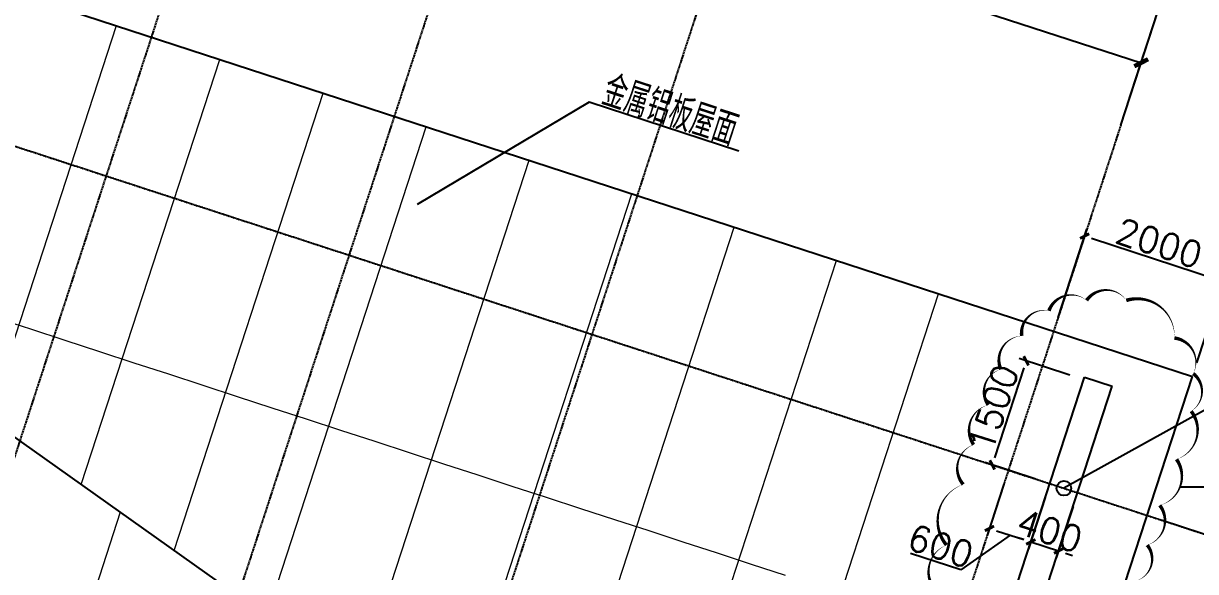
# Model space of a CAD drawing. Header units: millimetres. Extents: x 11677979 to 24947533, y -12764720 to -6308891.
# Drawn here: x 11863345 to 11879402, y -6328303 to -6320798 of the extents above; entities that cross this region are included whole.
import ezdxf
from ezdxf.enums import TextEntityAlignment as Align

# ---------------------------------------------------------------- set-up
doc = ezdxf.new("R2010")
doc.units = ezdxf.units.MM
doc.header["$LTSCALE"] = 10
for name, pattern in [('A2-RG-AXIS$0$CENTER', [2, 1.25, -0.25, 0.25, -0.25]), ('A2-RG-AXIS$0$DOTE', [2.42, 2, -0.2, 0.02, -0.2]), ('A2-RI-F4$0$A2-RG-AXIS$0$CENTER', [2, 1.25, -0.25, 0.25, -0.25]), ('A2-RI-F4$0$A2-RG-AXIS$0$DOTE', [2.42, 2, -0.2, 0.02, -0.2])]:
    doc.linetypes.add(name, pattern=pattern)
for name, color, linetype in [('A2-RG-AXIS$0$A-AXIS', 1, 'Continuous'), ('A2-RG-AXIS$0$A-DIMS-100', 1, 'Continuous'), ('A2-RG-AXIS$0$A-GRID', 1, 'A2-RG-AXIS$0$CENTER'), ('A2-RI-F4$0$$10$A-DIMS-100', 1, 'Continuous'), ('A2-RI-F4$0$$9$$34$A-DIMS-100', 1, 'Continuous'), ('A2-RI-F4$0$A-ROOF-DRAN', 175, 'Continuous'), ('A2-RI-F4$0$A-ROOF-EDGE', 2, 'Continuous'), ('A2-RI-F4$0$A-SYMB', 4, 'Continuous'), ('A2-RI-F4$0$A-SYMB-AREA', 4, 'Continuous'), ('A2-RI-F4$0$A-SYMB-NAME', 4, 'Continuous'), ('A2-RI-F4$0$A2-RG-AXIS$0$A-AXIS', 1, 'Continuous'), ('A2-RI-F4$0$A2-RG-AXIS$0$A-DIMS-100', 1, 'Continuous'), ('A2-RI-F4$0$A2-RG-AXIS$0$A-GRID', 1, 'A2-RI-F4$0$A2-RG-AXIS$0$CENTER')]:
    doc.layers.add(name, color=color, linetype=linetype)
doc.layers.add('A2-RI-F4$0$A-ROOF-PATT', color=8, linetype='Continuous', lineweight=13)
doc.styles.add('A2-RG-AXIS$0$XD2008', font='hzs.shx', dxfattribs={"width": 0.7, "bigfont": 'hztxt.shx'})
doc.styles.add('A2-RI-F4$0$A2-RG-AXIS$0$XD2008', font='hzs.shx', dxfattribs={"width": 0.7, "bigfont": 'hztxt.shx'})
doc.styles.add('A2-RI-F4$0$ECADI', font='hzs.shx', dxfattribs={"width": 0.7, "bigfont": 'hztxt.shx'})
doc.styles.get("Standard").update_dxf_attribs({"font": 'txt', "bigfont": 'gbcbig.shx'})
doc.dimstyles.new('A2-RG-AXIS$0$XD150$0', dxfattribs={"dimscale": 150, "dimtxt": 2.5, "dimasz": 1, "dimexe": 1, "dimexo": 2, "dimgap": 0.5, "dimtad": 1, "dimdec": 0, "dimdsep": 46, "dimtxsty": 'A2-RG-AXIS$0$XD2008', "dimblk": 'A2-RG-AXIS$0$_ArchTick', "dimcen": 2.5, "dimclrt": 4, "dimaunit": 1, "dimadec": 0, "dimazin": 0, "dimtfac": 1, "dimtdec": 0, "dimtmove": 2, "dimatfit": 3, "dimfxl": 0, "dimtolj": 1, "dimtzin": 0, "dimarcsym": 0})
doc.dimstyles.new('A2-RI-F4$0$$0$$0$XD100$0', dxfattribs={"dimscale": 100, "dimtxt": 3.5, "dimasz": 1, "dimexe": 1, "dimexo": 2, "dimgap": 0.5, "dimtad": 1, "dimdec": 0, "dimdsep": 46, "dimtxsty": 'Standard', "dimblk1": 'A2-RI-F4$0$$9$$20$_ArchTick', "dimblk2": 'A2-RI-F4$0$$9$$20$_ArchTick', "dimsah": 1, "dimcen": 2.5, "dimclrt": 4, "dimaunit": 1, "dimadec": 0, "dimazin": 0, "dimtfac": 1, "dimtdec": 0, "dimtix": 1, "dimtmove": 2, "dimatfit": 3, "dimfxl": 0, "dimtolj": 1, "dimtzin": 0, "dimarcsym": 0})
doc.dimstyles.new('A2-RI-F4$0$$1$XD100$0', dxfattribs={"dimscale": 100, "dimtxt": 3.5, "dimasz": 1, "dimexe": 1, "dimexo": 2, "dimgap": 0.5, "dimtad": 1, "dimdec": 0, "dimdsep": 46, "dimtxsty": 'Standard', "dimblk1": 'A2-RI-F4$0$$11$_ArchTick', "dimblk2": 'A2-RI-F4$0$$11$_ArchTick', "dimsah": 1, "dimcen": 2.5, "dimclrt": 4, "dimaunit": 1, "dimadec": 0, "dimazin": 0, "dimtfac": 1, "dimtdec": 0, "dimtix": 1, "dimtmove": 1, "dimatfit": 3, "dimfxl": 0, "dimtolj": 1, "dimtzin": 0, "dimarcsym": 0})
doc.dimstyles.new('A2-RI-F4$0$A2-RG-AXIS$0$XD150$0', dxfattribs={"dimscale": 150, "dimtxt": 2.5, "dimasz": 1, "dimexe": 1, "dimexo": 2, "dimgap": 0.5, "dimtad": 1, "dimdec": 0, "dimdsep": 46, "dimtxsty": 'A2-RI-F4$0$A2-RG-AXIS$0$XD2008', "dimblk": 'A2-RI-F4$0$A2-RG-AXIS$0$_ArchTick', "dimcen": 2.5, "dimclrt": 4, "dimaunit": 1, "dimadec": 0, "dimazin": 0, "dimtfac": 1, "dimtdec": 0, "dimtmove": 2, "dimatfit": 3, "dimfxl": 0, "dimtolj": 1, "dimtzin": 0, "dimarcsym": 0})

# ---------------------------------------------------------------- blocks, each defined once
blk = doc.blocks.new('A2-RG-AXIS$0$_ArchTick')
at = {"color": 0, "linetype": 'ByBlock', "const_width": 0.4}
blk.add_lwpolyline([(-0.5, -0.5), (0.5, 0.5)], dxfattribs=at)
blk = doc.blocks.new('*D489')
at = {"layer": 'A2-RG-AXIS$0$A-DIMS-100', "color": 0, "lineweight": -2, "transparency": 16777216}
for p, q in [((11872766, -6320047), (11872999, -6319334)), ((11872952, -6319476), (11878657, -6321336)), ((11878471, -6321906), (11878703, -6321193))]:
    blk.add_line(p, q, dxfattribs=at)
at = {"layer": 'Defpoints', "color": 0, "transparency": 16777216}
for p in [(11872673, -6320332), (11878657, -6321336), (11878378, -6322191)]:
    blk.add_point(p, dxfattribs=at)
at = {"layer": 'A2-RG-AXIS$0$A-DIMS-100', "color": 0, "lineweight": -2, "transparency": 16777216, "xscale": 150, "yscale": 150, "zscale": 150}
for p, rotation in [((11872952, -6319476), 161.9467459168328), ((11878657, -6321336), 341.9467459168328)]:
    blk.add_blockref('A2-RG-AXIS$0$_ArchTick', p, dxfattribs=dict(at, rotation=rotation))
at = {"layer": 'A2-RG-AXIS$0$A-DIMS-100', "color": 4, "transparency": 16777216, "insert": (11875886, -6320156), "char_height": 375, "attachment_point": 5, "rotation": 341.9467, "style": 'A2-RG-AXIS$0$XD2008'}
blk.add_mtext('\\A1;6000', dxfattribs=at)
blk = doc.blocks.new('*D490')
at = {"layer": 'A2-RG-AXIS$0$A-DIMS-100', "color": 0, "lineweight": -2, "transparency": 16777216}
for p, q in [((11848046, -6311989), (11848557, -6310420)), ((11848511, -6310563), (11878936, -6320480)), ((11878471, -6321906), (11878982, -6320337))]:
    blk.add_line(p, q, dxfattribs=at)
at = {"layer": 'Defpoints', "color": 0, "transparency": 16777216}
for p in [(11847953, -6312274), (11878936, -6320480), (11878378, -6322191)]:
    blk.add_point(p, dxfattribs=at)
at = {"layer": 'A2-RG-AXIS$0$A-DIMS-100', "color": 0, "lineweight": -2, "transparency": 16777216, "xscale": 150, "yscale": 150, "zscale": 150}
for p, rotation in [((11848511, -6310563), 161.9470385083665), ((11878936, -6320480), 341.9470385083665)]:
    blk.add_blockref('A2-RG-AXIS$0$_ArchTick', p, dxfattribs=dict(at, rotation=rotation))
at = {"layer": 'A2-RG-AXIS$0$A-DIMS-100', "color": 4, "transparency": 16777216, "insert": (11863805, -6315272), "char_height": 375, "attachment_point": 5, "rotation": 341.947, "style": 'A2-RG-AXIS$0$XD2008'}
blk.add_mtext('\\A1;32000', dxfattribs=at)
blk = doc.blocks.new('A2-RI-F4$0$A2-RG-AXIS$0$_ArchTick')
at = {"color": 0, "linetype": 'ByBlock', "const_width": 0.4}
blk.add_lwpolyline([(-0.5, -0.5), (0.5, 0.5)], dxfattribs=at)
blk = doc.blocks.new('*D1014')
at = {"layer": 'A2-RI-F4$0$A2-RG-AXIS$0$A-DIMS-100', "color": 0, "lineweight": -2, "transparency": 16777216}
for p, q in [((11872766, -6320047), (11872999, -6319334)), ((11872952, -6319476), (11878657, -6321336)), ((11878471, -6321906), (11878703, -6321193))]:
    blk.add_line(p, q, dxfattribs=at)
at = {"layer": 'Defpoints', "color": 0, "transparency": 16777216}
for p in [(11872673, -6320332), (11878657, -6321336), (11878378, -6322191)]:
    blk.add_point(p, dxfattribs=at)
at = {"layer": 'A2-RI-F4$0$A2-RG-AXIS$0$A-DIMS-100', "color": 0, "lineweight": -2, "transparency": 16777216, "xscale": 150, "yscale": 150, "zscale": 150}
for p, rotation in [((11872952, -6319476), 161.9467459168328), ((11878657, -6321336), 341.9467459168328)]:
    blk.add_blockref('A2-RI-F4$0$A2-RG-AXIS$0$_ArchTick', p, dxfattribs=dict(at, rotation=rotation))
at = {"layer": 'A2-RI-F4$0$A2-RG-AXIS$0$A-DIMS-100', "color": 4, "transparency": 16777216, "insert": (11875886, -6320156), "char_height": 375, "attachment_point": 5, "rotation": 341.9467, "style": 'A2-RI-F4$0$A2-RG-AXIS$0$XD2008'}
blk.add_mtext('\\A1;6000', dxfattribs=at)
blk = doc.blocks.new('*D1015')
at = {"layer": 'A2-RI-F4$0$A2-RG-AXIS$0$A-DIMS-100', "color": 0, "lineweight": -2, "transparency": 16777216}
for p, q in [((11848046, -6311989), (11848557, -6310420)), ((11848511, -6310563), (11878936, -6320480)), ((11878471, -6321906), (11878982, -6320337))]:
    blk.add_line(p, q, dxfattribs=at)
at = {"layer": 'Defpoints', "color": 0, "transparency": 16777216}
for p in [(11847953, -6312274), (11878936, -6320480), (11878378, -6322191)]:
    blk.add_point(p, dxfattribs=at)
at = {"layer": 'A2-RI-F4$0$A2-RG-AXIS$0$A-DIMS-100', "color": 0, "lineweight": -2, "transparency": 16777216, "xscale": 150, "yscale": 150, "zscale": 150}
for p, rotation in [((11848511, -6310563), 161.9470385083665), ((11878936, -6320480), 341.9470385083665)]:
    blk.add_blockref('A2-RI-F4$0$A2-RG-AXIS$0$_ArchTick', p, dxfattribs=dict(at, rotation=rotation))
at = {"layer": 'A2-RI-F4$0$A2-RG-AXIS$0$A-DIMS-100', "color": 4, "transparency": 16777216, "insert": (11863805, -6315272), "char_height": 375, "attachment_point": 5, "rotation": 341.947, "style": 'A2-RI-F4$0$A2-RG-AXIS$0$XD2008'}
blk.add_mtext('\\A1;32000', dxfattribs=at)
blk = doc.blocks.new('A2-RI-F4$0$5erhfh')
at = {"layer": 'A2-RI-F4$0$A-SYMB-AREA', "style": 'A2-RI-F4$0$ECADI', "width": 0.7}
blk.add_attdef('340M2', text='', height=2.5, dxfattribs=at).set_placement((0, 1.25), align=Align.MIDDLE_LEFT)
at = {"layer": 'A2-RI-F4$0$A-SYMB-NAME', "style": 'A2-RI-F4$0$ECADI', "width": 0.7}
blk.add_attdef('CHINESENAME', (-12.29, 3.09), '', height=4.5, dxfattribs=at)
blk = doc.blocks.new('A2-RI-F4$0$$9$$20$_ArchTick')
at = {"color": 0, "linetype": 'ByBlock', "const_width": 0.4}
blk.add_lwpolyline([(-0.5, -0.5), (0.5, 0.5)], dxfattribs=at)
blk = doc.blocks.new('*D523')
at = {"layer": 'A2-RI-F4$0$$9$$34$A-DIMS-100', "color": 0, "lineweight": -2, "transparency": 16777216}
for p, q in [((11877520, -6324823), (11877914, -6323614)), ((11877978, -6323740), (11879690, -6324298)), ((11879422, -6325443), (11879816, -6324234))]:
    blk.add_line(p, q, dxfattribs=at)
at = {"layer": 'Defpoints', "color": 0, "transparency": 16777216}
for p in [(11879785, -6324329), (11877458, -6325013), (11879360, -6325633)]:
    blk.add_point(p, dxfattribs=at)
at = {"layer": 'A2-RI-F4$0$$9$$34$A-DIMS-100', "color": 0, "lineweight": -2, "transparency": 16777216, "xscale": 100, "yscale": 100, "zscale": 100}
for p, rotation in [((11877883, -6323709), 161.9467563309117), ((11879785, -6324329), 341.9467563309116)]:
    blk.add_blockref('A2-RI-F4$0$$9$$20$_ArchTick', p, dxfattribs=dict(at, rotation=rotation))
at = {"layer": 'A2-RI-F4$0$$9$$34$A-DIMS-100', "color": 4, "transparency": 16777216, "insert": (11878904, -6323805), "char_height": 350, "attachment_point": 5, "rotation": 341.9468}
blk.add_mtext('\\A1;2000', dxfattribs=at)
blk = doc.blocks.new('*D526')
at = {"layer": 'A2-RI-F4$0$$9$$34$A-DIMS-100', "color": 0, "lineweight": -2, "transparency": 16777216}
for p, q in [((11879550, -6325695), (11880833, -6326113)), ((11880707, -6326177), (11880149, -6327889)), ((11878930, -6327596), (11880214, -6328015))]:
    blk.add_line(p, q, dxfattribs=at)
at = {"layer": 'Defpoints', "color": 0, "transparency": 16777216}
for p in [(11879360, -6325633), (11878740, -6327534), (11880118, -6327984)]:
    blk.add_point(p, dxfattribs=at)
at = {"layer": 'A2-RI-F4$0$$9$$34$A-DIMS-100', "color": 0, "lineweight": -2, "transparency": 16777216, "xscale": 100, "yscale": 100, "zscale": 100}
for p, rotation in [((11880738, -6326082), 71.94704049334288), ((11880118, -6327984), 251.9470404933429)]:
    blk.add_blockref('A2-RI-F4$0$$9$$20$_ArchTick', p, dxfattribs=dict(at, rotation=rotation))
at = {"layer": 'A2-RI-F4$0$$9$$34$A-DIMS-100', "color": 4, "transparency": 16777216, "insert": (11880214, -6326963), "char_height": 350, "attachment_point": 5, "rotation": 71.947}
blk.add_mtext('\\A1;2000', dxfattribs=at)
blk = doc.blocks.new('A2-RI-F4$0$$11$_ArchTick')
at = {"color": 0, "linetype": 'ByBlock', "const_width": 0.4}
blk.add_lwpolyline([(-0.5, -0.5), (0.5, 0.5)], dxfattribs=at)
blk = doc.blocks.new('*D534')
at = {"layer": 'A2-RI-F4$0$$10$A-DIMS-100', "color": 0, "lineweight": -2, "transparency": 16777216}
for p, q in [((11876777, -6327105), (11876548, -6327807)), ((11877343, -6327289), (11877114, -6327992)), ((11876862, -6327805), (11876189, -6328281)), ((11876674, -6327743), (11877050, -6327866)), ((11876189, -6328281), (11875495, -6328055))]:
    blk.add_line(p, q, dxfattribs=at)
at = {"layer": 'Defpoints', "color": 0, "transparency": 16777216}
for p in [(11876839, -6326915), (11877405, -6327099), (11877145, -6327897)]:
    blk.add_point(p, dxfattribs=at)
at = {"layer": 'A2-RI-F4$0$$10$A-DIMS-100', "color": 0, "lineweight": -2, "transparency": 16777216, "xscale": 100, "yscale": 100, "zscale": 100}
for p, rotation in [((11876579, -6327712), 161.9473330750749), ((11877145, -6327897), 341.9473330750749)]:
    blk.add_blockref('A2-RI-F4$0$$11$_ArchTick', p, dxfattribs=dict(at, rotation=rotation))
at = {"layer": 'A2-RI-F4$0$$10$A-DIMS-100', "color": 4, "transparency": 16777216, "insert": (11875911, -6327954), "char_height": 350, "attachment_point": 5, "rotation": 341.9473}
blk.add_mtext('\\A1;600', dxfattribs=at)
blk = doc.blocks.new('*D535')
at = {"layer": 'A2-RI-F4$0$$10$A-DIMS-100', "color": 0, "lineweight": -2, "transparency": 16777216}
for p, q in [((11877343, -6327289), (11877114, -6327992)), ((11877724, -6327413), (11877495, -6328116)), ((11877050, -6327866), (11876955, -6327835)), ((11877145, -6327897), (11877526, -6328021)), ((11877621, -6328052), (11877716, -6328083))]:
    blk.add_line(p, q, dxfattribs=at)
at = {"layer": 'Defpoints', "color": 0, "transparency": 16777216}
for p in [(11877405, -6327099), (11877786, -6327223), (11877526, -6328021)]:
    blk.add_point(p, dxfattribs=at)
at = {"layer": 'A2-RI-F4$0$$10$A-DIMS-100', "color": 0, "lineweight": -2, "transparency": 16777216, "xscale": 100, "yscale": 100, "zscale": 100}
for p, rotation in [((11877145, -6327897), 341.9470404933575), ((11877526, -6328021), 161.9470404933575)]:
    blk.add_blockref('A2-RI-F4$0$$11$_ArchTick', p, dxfattribs=dict(at, rotation=rotation))
at = {"layer": 'A2-RI-F4$0$$10$A-DIMS-100', "color": 4, "transparency": 16777216, "insert": (11877405, -6327745), "char_height": 350, "attachment_point": 5, "rotation": 341.947}
blk.add_mtext('\\A1;400', dxfattribs=at)
blk = doc.blocks.new('*D538')
at = {"layer": 'A2-RI-F4$0$$10$A-DIMS-100', "color": 0, "lineweight": -2, "transparency": 16777216}
for p, q in [((11877680, -6325612), (11876986, -6325386)), ((11877050, -6325512), (11876648, -6326747)), ((11877215, -6327037), (11876522, -6326811))]:
    blk.add_line(p, q, dxfattribs=at)
at = {"layer": 'Defpoints', "color": 0, "transparency": 16777216}
for p in [(11877870, -6325674), (11876617, -6326842), (11877405, -6327099)]:
    blk.add_point(p, dxfattribs=at)
at = {"layer": 'A2-RI-F4$0$$10$A-DIMS-100', "color": 0, "lineweight": -2, "transparency": 16777216, "xscale": 100, "yscale": 100, "zscale": 100}
for p, rotation in [((11877081, -6325417), 71.94733307498363), ((11876617, -6326842), 251.9473330749837)]:
    blk.add_blockref('A2-RI-F4$0$$11$_ArchTick', p, dxfattribs=dict(at, rotation=rotation))
at = {"layer": 'A2-RI-F4$0$$10$A-DIMS-100', "color": 4, "transparency": 16777216, "insert": (11876635, -6326060), "char_height": 350, "attachment_point": 5, "rotation": 71.9473}
blk.add_mtext('\\A1;1500', dxfattribs=at)
blk = doc.blocks.new('A2-RG-AXIS')
at = {"layer": 'A2-RG-AXIS$0$A-AXIS'}
blk.add_line((11878377.7, -6322191.3), (11879121.5, -6319909.3), dxfattribs=at)
at = {"layer": 'A2-RG-AXIS$0$A-GRID', "linetype": 'A2-RG-AXIS$0$DOTE'}
for p, q in [((11843136.5, -6315929.7), (11881097.2, -6328302.7)), ((11866017.6, -6318162.5), (11852857, -6358539.7)), ((11869345.5, -6319247.1), (11856184.8, -6359624.4)), ((11872673.2, -6320331.8), (11859512.5, -6360709)), ((11878378.1, -6322191.3), (11865217.4, -6362568.5))]:
    blk.add_line(p, q, dxfattribs=at)
at = {"layer": 'A2-RG-AXIS$0$A-DIMS-100'}
dim = blk.add_aligned_dim(p1=(11847953.1, -6312274.5), p2=(11878378.1, -6322191.3), distance=1800, dimstyle='A2-RG-AXIS$0$XD150$0', dxfattribs=at)
dim.commit()
dim.dimension.update_dxf_attribs({"geometry": '*D490', "text_midpoint": (11863804.8, -6315271.9)})
dim = blk.add_linear_dim(base=(11878657, -6321335.7), p1=(11872673.2, -6320331.8), p2=(11878378.1, -6322191.3), angle=161.94675, dimstyle='A2-RG-AXIS$0$XD150$0', dxfattribs=at)
dim.commit()
dim.dimension.update_dxf_attribs({"geometry": '*D489', "text_midpoint": (11875885.8, -6320156.4)})
blk = doc.blocks.new('A2-RI-F4$0$A2-RG-AXIS')
at = {"layer": 'A2-RI-F4$0$A2-RG-AXIS$0$A-AXIS'}
blk.add_line((11878377.7, -6322191.3), (11879121.5, -6319909.3), dxfattribs=at)
at = {"layer": 'A2-RI-F4$0$A2-RG-AXIS$0$A-GRID', "linetype": 'A2-RI-F4$0$A2-RG-AXIS$0$DOTE'}
for p, q in [((11843136.5, -6315929.7), (11881097.2, -6328302.7)), ((11866017.6, -6318162.5), (11852857, -6358539.7)), ((11869345.5, -6319247.1), (11856184.8, -6359624.4)), ((11872673.2, -6320331.8), (11859512.5, -6360709)), ((11878378.1, -6322191.3), (11865217.4, -6362568.5))]:
    blk.add_line(p, q, dxfattribs=at)
at = {"layer": 'A2-RI-F4$0$A2-RG-AXIS$0$A-DIMS-100'}
dim = blk.add_aligned_dim(p1=(11847953.1, -6312274.5), p2=(11878378.1, -6322191.3), distance=1800, dimstyle='A2-RI-F4$0$A2-RG-AXIS$0$XD150$0', dxfattribs=at)
dim.commit()
dim.dimension.update_dxf_attribs({"geometry": '*D1015', "text_midpoint": (11863804.8, -6315271.9)})
dim = blk.add_linear_dim(base=(11878657, -6321335.7), p1=(11872673.2, -6320331.8), p2=(11878378.1, -6322191.3), angle=161.94675, dimstyle='A2-RI-F4$0$A2-RG-AXIS$0$XD150$0', dxfattribs=at)
dim.commit()
dim.dimension.update_dxf_attribs({"geometry": '*D1014', "text_midpoint": (11875885.8, -6320156.4)})
blk = doc.blocks.new('A2-RI-F4')
at = {"layer": 'A2-RI-F4$0$A-ROOF-DRAN'}
for p, q in [((11874911.7, -6334749.8), (11877880.8, -6325640.3)), ((11877880.8, -6325640.3), (11878261.1, -6325764.2)), ((11875253.4, -6334992), (11878261.1, -6325764.2))]:
    blk.add_line(p, q, dxfattribs=at)
blk.add_circle((11877599.2, -6327162.5), 100, dxfattribs=at)
at = {"layer": 'A2-RI-F4$0$A-ROOF-EDGE'}
for p, q in [((11845084.3, -6314461), (11879359.9, -6325632.9)), ((11851321.7, -6318025.9), (11876111.1, -6335600.1)), ((11871983.1, -6348265), (11879359.9, -6325632.9))]:
    blk.add_line(p, q, dxfattribs=at)
at = {"layer": 'A2-RI-F4$0$A-ROOF-PATT', "lineweight": 9}
for p, q in [((11862864.9, -6326209.3), (11864618.8, -6320828.1)), ((11864138.1, -6327111.9), (11866035.7, -6321290)), ((11865409.2, -6328013), (11867450.2, -6321751)), ((11866677.9, -6328912.5), (11868862.1, -6322211.2)), ((11867944.1, -6329810.1), (11870271.2, -6322670.5)), ((11869207.8, -6330706.1), (11871677.6, -6323128.9)), ((11870469.3, -6331600.4), (11873081.4, -6323586.4)), ((11871728.4, -6332493), (11874482.6, -6324043.2)), ((11872985.2, -6333384), (11875881.2, -6324499)), ((11863444.6, -6324985.9), (11862971.2, -6324831.7)), ((11863917.7, -6325140.1), (11863444.6, -6324985.9)), ((11864390.5, -6325294.3), (11863917.7, -6325140.1)), ((11864863.1, -6325448.3), (11864390.5, -6325294.3)), ((11865335.4, -6325602.2), (11864863.1, -6325448.3)), ((11865807.5, -6325756.1), (11865335.4, -6325602.2)), ((11866279.2, -6325909.9), (11865807.5, -6325756.1)), ((11866750.7, -6326063.5), (11866279.2, -6325909.9)), ((11867221.8, -6326217.1), (11866750.7, -6326063.5)), ((11867692.7, -6326370.6), (11867221.8, -6326217.1)), ((11868163.2, -6326523.9), (11867692.7, -6326370.6)), ((11868633.4, -6326677.2), (11868163.2, -6326523.9)), ((11869103.4, -6326830.4), (11868633.4, -6326677.2)), ((11869573, -6326983.4), (11869103.4, -6326830.4)), ((11870042.3, -6327136.4), (11869573, -6326983.4)), ((11870511.3, -6327289.3), (11870042.3, -6327136.4)), ((11870980.1, -6327442.1), (11870511.3, -6327289.3)), ((11864670.8, -6327489.6), (11857960.8, -6348076.1)), ((11871448.5, -6327594.8), (11870980.1, -6327442.1)), ((11871916.7, -6327747.4), (11871448.5, -6327594.8)), ((11872384.6, -6327899.9), (11871916.7, -6327747.4)), ((11872852.2, -6328052.3), (11872384.6, -6327899.9)), ((11873319.5, -6328204.6), (11872852.2, -6328052.3)), ((11873786.5, -6328356.8), (11873319.5, -6328204.6))]:
    blk.add_line(p, q, dxfattribs=at)
at = {"layer": 'A2-RI-F4$0$A-SYMB'}
for points in [[(11873147.2, -6322548.2), (11871095.1, -6321877.6), (11868737.2, -6323277.7)], [(11883558.1, -6325665.9), (11881506, -6324995.3), (11877599.2, -6327162.5)]]:
    blk.add_lwpolyline(points, dxfattribs=at)
at = {"layer": 'Defpoints', "color": 3}
blk.add_line((11879190.8, -6327140.5), (11894445.6, -6327140.5), dxfattribs=at)
at = {"layer": 'Defpoints'}
for points in [[(11878453.8, -6324589.5, 0, 50, 0.5205671), (11877909.3, -6324589.5, 0, 50, 0.5205671), (11877909.3, -6324589.5, 0, 50, 0.5205671), (11877393.5, -6324732.6, 0, 50, 0.5205671), (11877393.5, -6324732.6, 0, 50, 0.5205671), (11877021, -6325076.3, 0, 50, 0.5205671), (11877021, -6325076.3, 0, 50, 0.5205671), (11876734.5, -6325534.5, 0, 50, 0.5205671), (11876734.5, -6325534.5, 0, 50, 0.5205671), (11876562.6, -6326021.3, 0, 50, 0.5205671), (11876562.6, -6326021.3, 0, 50, 0.5205671), (11876362, -6326565.4, 0, 50, 0.5205671), (11876362, -6326565.4, 0, 50, 0.5205671), (11876218.7, -6327109.5, 0, 50, 0.5205671), (11876218.7, -6327109.5, 0, 50, 0.5205671), (11875989.4, -6327939.9, 0, 50, 0.5205671), (11875989.4, -6327939.9, 0, 50, 0.5205671), (11875846.2, -6328569.9, 0, 50, 0.5205671)], [(11878597, -6328426.7, 0, 50, 0.5205671), (11878740.3, -6327939.9, 0, 50, 0.5205671), (11878740.3, -6327939.9, 0, 50, 0.5205671), (11878912.2, -6327395.8, 0, 50, 0.5205671), (11878912.2, -6327395.8, 0, 50, 0.5205671), (11879141.5, -6326765.8, 0, 50, 0.5205671), (11879141.5, -6326765.8, 0, 50, 0.5205671), (11879342.1, -6326107.2, 0, 50, 0.5205671), (11879342.1, -6326107.2, 0, 50, 0.5205671), (11879370.7, -6325591.7, 0, 50, 0.5205671), (11879370.7, -6325591.7, 0, 50, 0.5205671), (11879112.8, -6325104.9, 0, 50, 0.5205671), (11879112.8, -6325104.9, 0, 50, 0.5205671), (11878453.8, -6324589.5, 0, 0, 0)]]:
    blk.add_lwpolyline(points, format="xyseb", dxfattribs=at)
blk.add_blockref('A2-RI-F4$0$A2-RG-AXIS', (0, 0))
ref = blk.add_blockref('A2-RI-F4$0$5erhfh', (11872311.3, -6322581.2), dxfattribs=dict(xscale=100, yscale=100, zscale=100, rotation=341.9470404933405))
ref.add_attrib('CHINESENAME', '金属铝板屋面', (11871238.3, -6321906.8), dxfattribs={"layer": 'A2-RI-F4$0$A-SYMB-NAME', "height": 450, "rotation": 341.94704, "style": 'A2-RI-F4$0$ECADI', "width": 0.7})
at = {"layer": 'A2-RI-F4$0$$10$A-DIMS-100'}
dim = blk.add_aligned_dim(p1=(11877870, -6325673.5), p2=(11877405.3, -6327099.3), distance=-829.4, dimstyle='A2-RI-F4$0$$1$XD100$0', dxfattribs=at)
dim.commit()
dim.dimension.update_dxf_attribs({"geometry": '*D538', "text_midpoint": (11876635.1, -6326059.7)})
dim = blk.add_linear_dim(base=(11877145.3, -6327896.9), p1=(11876838.5, -6326914.6), p2=(11877405.3, -6327099.3), angle=341.94733, text='600', dimstyle='A2-RI-F4$0$$1$XD100$0', override={"dimblk1": 'A2-RI-F4$0$$11$_ArchTick', "dimblk2": 'A2-RI-F4$0$$11$_ArchTick'}, dxfattribs=at)
dim.commit()
dim.dimension.update_dxf_attribs({"geometry": '*D534', "text_midpoint": (11876141.1, -6328265.5), "dimtype": 129})
dim = blk.add_aligned_dim(p1=(11877405.3, -6327099.3), p2=(11877785.6, -6327223.3), distance=-838.9, dimstyle='A2-RI-F4$0$$1$XD100$0', override={"dimblk1": 'A2-RI-F4$0$$11$_ArchTick', "dimblk2": 'A2-RI-F4$0$$11$_ArchTick'}, dxfattribs=at)
dim.commit()
dim.dimension.update_dxf_attribs({"geometry": '*D535', "text_midpoint": (11877405.2, -6327745)})
at = {"layer": 'A2-RI-F4$0$$9$$34$A-DIMS-100'}
for p1, p2, distance, picture, middle in [((11877458.3, -6325013.1), (11879359.9, -6325632.9), 1371.5, '*D523', (11878903.9, -6323805)), ((11879359.9, -6325632.9), (11878740.1, -6327534.4), 1449.7, '*D526', (11880214.4, -6326963.2))]:
    dim = blk.add_aligned_dim(p1=p1, p2=p2, distance=distance, dimstyle='A2-RI-F4$0$$0$$0$XD100$0', dxfattribs=at)
    dim.commit()
    dim.dimension.update_dxf_attribs({"geometry": picture, "text_midpoint": middle})

msp = doc.modelspace()

# ---------------------------------------------------------------- block references
for name in ['A2-RI-F4', 'A2-RG-AXIS']:
    msp.add_blockref(name, (0, 0))

doc.saveas('drawing.dxf')
